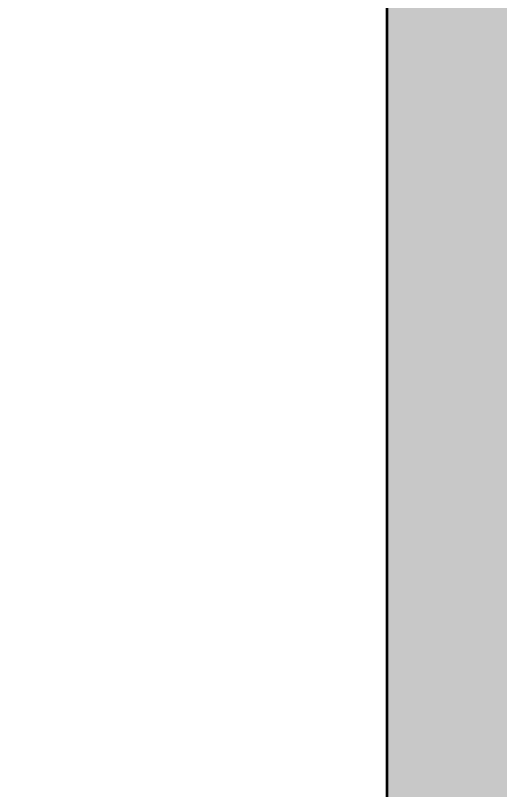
# Model space of a CAD drawing. Header units: millimetres. Extents: x 44 to 145, y 27 to 247.
# Drawn here: x 56.36 to 61.39, y 109.16 to 117.2 of the extents above; entities that cross this region are included whole.
import ezdxf

# ---------------------------------------------------------------- set-up
doc = ezdxf.new("R2010")
doc.units = ezdxf.units.MM
doc.header["$PDMODE"] = 1
doc.header["$PDSIZE"] = -0.001
for name, color, linetype, lineweight in [('S01_Bemaßung', 140, 'Continuous', 25), ('S03_AL_Kontur', 255, 'Continuous', 35), ('S04_AL_Schraffur', 253, 'Continuous', 25)]:
    doc.layers.add(name, color=color, linetype=linetype, lineweight=lineweight)
doc.styles.add('Arial', font='arial.ttf')
doc.dimstyles.new('1 zu 1', dxfattribs={"dimtxt": 2.5, "dimasz": 3.2, "dimexe": 1, "dimexo": 1, "dimgap": 1.5, "dimtad": 0, "dimdec": 1, "dimrnd": 0.5, "dimdsep": 46, "dimtxsty": 'Arial', "dimcen": 0, "dimclrd": 256, "dimclre": 256, "dimclrt": 256, "dimadec": 0, "dimazin": 0, "dimtfac": 1, "dimtdec": 1, "dimtofl": 0, "dimtmove": 0, "dimatfit": 1, "dimfxl": 1, "dimtolj": 1, "dimlwd": 25, "dimlwe": 25, "dimarcsym": 0})

# ---------------------------------------------------------------- blocks, each defined once
blk = doc.blocks.new('*D77')
at = {"layer": 'Defpoints', "color": 0, "transparency": 16777216}
for p in [(45.2253, 122.698), (66.2261, 122.698), (60.2261, 26.698)]:
    blk.add_point(p, dxfattribs=at)
at = {"layer": 'S01_Bemaßung', "lineweight": 25, "transparency": 16777216}
for p, q in [((65.2261, 122.698), (44.2253, 122.698)), ((45.2253, 119.498), (45.2253, 77.9878)), ((45.2253, 29.898), (45.2253, 71.4083)), ((59.2261, 26.698), (44.2253, 26.698))]:
    blk.add_line(p, q, dxfattribs=at)
at = {"layer": 'S01_Bemaßung', "transparency": 16777216}
for points in [[(44.6919, 119.498), (45.7586, 119.498), (45.2253, 122.698)], [(44.6919, 29.898), (45.7586, 29.898), (45.2253, 26.698)]]:
    blk.add_solid(points, dxfattribs=at)
at = {"layer": 'S01_Bemaßung', "transparency": 16777216, "insert": (45.2253, 74.698), "char_height": 2.5, "attachment_point": 5, "rotation": 90, "style": 'Arial'}
blk.add_mtext('\\A1;96', dxfattribs=at)
blk = doc.blocks.new('*D79')
at = {"layer": 'Defpoints', "color": 0, "transparency": 16777216}
for p in [(49.2253, 122.698), (66.2261, 122.698), (60.8185, 88.698)]:
    blk.add_point(p, dxfattribs=at)
at = {"layer": 'S01_Bemaßung', "lineweight": 25, "transparency": 16777216}
for p, q in [((65.2261, 122.698), (48.2253, 122.698)), ((49.2253, 119.498), (49.2253, 108.9827)), ((49.2253, 91.898), (49.2253, 102.4134)), ((59.8185, 88.698), (48.2253, 88.698))]:
    blk.add_line(p, q, dxfattribs=at)
at = {"layer": 'S01_Bemaßung', "transparency": 16777216}
for points in [[(48.6919, 119.498), (49.7586, 119.498), (49.2253, 122.698)], [(48.6919, 91.898), (49.7586, 91.898), (49.2253, 88.698)]]:
    blk.add_solid(points, dxfattribs=at)
at = {"layer": 'S01_Bemaßung', "transparency": 16777216, "insert": (49.2253, 105.698), "char_height": 2.5, "attachment_point": 5, "rotation": 90, "style": 'Arial'}
blk.add_mtext('\\A1;34', dxfattribs=at)
blk = doc.blocks.new('587290_s')
at = {"layer": 'S04_AL_Schraffur'}
h = blk.add_hatch(color=256, dxfattribs=at)
h.dxf.hatch_style = 1
h.paths.add_polyline_path([(-20.2, 11.7, -0.317837), (-20.4, 11.9828), (-20.4, 12.4172, -0.317837), (-20.2, 12.7), (-20.2, 14.6, 0.414214), (-20.5, 14.9), (-21.49, 14.9, 0.414214), (-21.79, 14.6), (-21.79, 11.9, -0.414214), (-21.99, 11.7), (-26.2, 11.7, -0.414214), (-26.7, 12.2), (-26.7, 12.9), (-25.3185, 15.2928, 0.610538), (-25.4517, 15.4993, 0.284293), (-29.6329, 12.3068, -0.688604), (-30.5671, 12.3068, 0.284293), (-34.7483, 15.4993, 0.610538), (-34.8815, 15.2928), (-33.5, 12.9), (-33.5, 12.2, -0.414214), (-34, 11.7), (-38.21, 11.7, -0.414214), (-38.41, 11.9), (-38.41, 14.6, 0.414214), (-38.71, 14.9), (-39.7, 14.9, 0.414214), (-40, 14.6), (-40, 12.7, -0.317837), (-39.8, 12.4172), (-39.8, 11.9828, -0.317837), (-40, 11.7), (-40, 11.4, -0.414214), (-40.2, 11.2), (-42, 11.2, 0.414214), (-42.5, 10.7), (-42.5, 10.5, 0.414214), (-42, 10), (-33.1, 10, -0.414214), (-32.6, 9.5), (-32.6, 1.7, -0.414214), (-33.1, 1.2), (-33.5, 1.2, 0.414214), (-34, 0.7), (-34, 0.5, 0.414214), (-33.5, 0), (-0.5, 0, 0.414214), (0, 0.5), (0, 4.5, 0.414214), (-0.5, 5), (-1.8, 5, 0.414214), (-2.3, 4.5), (-2.3, 4), (-1.3, 4), (-1.3, 2.3, -0.414214), (-2.3, 1.3), (-6.3, 1.3, -0.414214), (-7.3, 2.3), (-7.3, 4), (-6.3, 4), (-6.3, 4.5, 0.414214), (-6.8, 5), (-9.6, 5, 0.414214), (-10.1, 4.5), (-10.1, 4.3, 0.414214), (-9.6, 3.8), (-9.1, 3.8, -0.414214), (-8.6, 3.3), (-8.6, 2.1, -0.414214), (-9.1, 1.6), (-19.2, 1.6, -0.414214), (-20.2, 2.6)])
h.paths.add_polyline_path([(-21.4, 9.5), (-21.4, 2, -0.414214), (-21.9, 1.5), (-30.9, 1.5, -0.414214), (-31.4, 2), (-31.4, 9.5, -0.414214), (-30.9, 10), (-21.9, 10, -0.414214)], flags=16)
at = {"layer": 'S03_AL_Kontur'}
blk.add_lwpolyline([(-0.5, 0), (-33.5, 0, -0.414214)], format="xyb", dxfattribs=at)
blk = doc.blocks.new('575780_s')
blk.add_blockref('587290_s', (39, 0))

msp = doc.modelspace()

# ---------------------------------------------------------------- block references
at = {"xscale": -1, "rotation": 270}
msp.add_blockref('575780_s', (60.2184, 83.698), dxfattribs=at)

# ---------------------------------------------------------------- dimensions: what is measured, and where the dimension line sits
at = {"layer": 'S01_Bemaßung'}
dim = msp.add_linear_dim(base=(45.2253, 122.698), p1=(60.2261, 26.698), p2=(66.2261, 122.698), angle=90, dimstyle='1 zu 1', dxfattribs=at)
dim.commit()
dim.dimension.update_dxf_attribs({"geometry": '*D77', "text_midpoint": (45.2253, 74.698)})
dim = msp.add_linear_dim(base=(49.2253, 122.698), p1=(60.8185, 88.698), p2=(66.2261, 122.698), angle=90, dimstyle='1 zu 1', override={"dimtmove": 1}, dxfattribs=at)
dim.commit()
dim.dimension.update_dxf_attribs({"geometry": '*D79', "text_midpoint": (49.2253, 105.698)})

doc.saveas('drawing.dxf')
